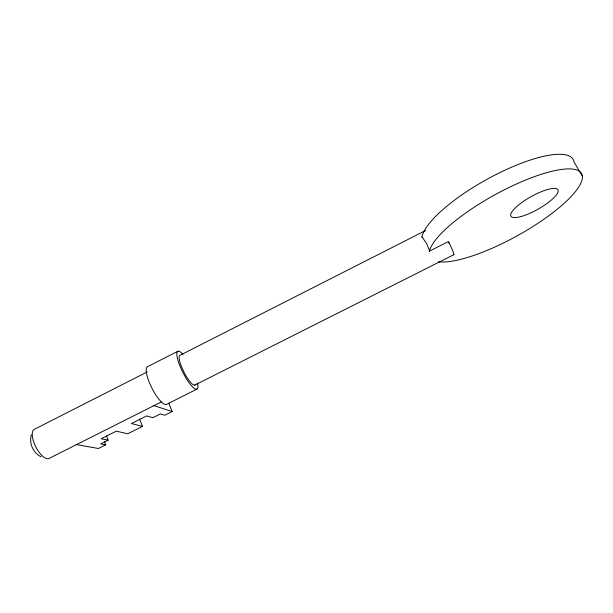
<?xml version="1.0" encoding="UTF-8"?>
<svg xmlns="http://www.w3.org/2000/svg" width="613" height="613" viewBox="0 0 613 613"><rect width="100%" height="100%" fill="white"/><g stroke="black" fill="none" stroke-linecap="round" stroke-linejoin="round"><path stroke-width="0.92" d="M31.34 434.855C28.834 443.322 33.186 453.068 41.178 456.831M178.023 351.188L147.764 366.589A21.118 5.732 63.1 0 0 151.649 387.585A21.118 5.732 63.1 0 0 166.544 404.396L196.903 389.132M147.227 371.953L34.596 429.184A16.329 6.636 63.1 0 0 35.562 446.448A16.329 6.636 63.1 0 0 49.002 458.463L161.119 402.028M425.545 230.526L180.053 355.272A16.635 3.923 63.2 0 0 184.682 373.455A16.635 3.923 63.2 0 0 195.547 384.121M194.873 385.041L453.881 254.671M106.493 435.943L108.118 440.165L100.708 443.881L105.72 444.831L104.44 441.498M105.72 444.831L98.409 448.501L75.981 444.509M139.503 418.894L142.492 426.395L127.742 433.789L116.301 431.169L101.199 438.762L108.118 440.165M168.751 403.193L172.161 411.522L164.728 415.246L160.399 413.928L152.882 417.698L146.683 415.905L131.466 423.552L142.492 426.395M153.196 405.385L172.161 411.522M422.119 237.009L426.594 243.614L429.713 251.008L448.494 241.522L448.908 243.223M582.35 176.13L574.021 162.054A86.188 24.558 -29.1 0 0 498.79 173.142A86.188 24.558 -29.1 0 0 421.813 237.346M448.946 242.434A17.187 1.157 63.2 0 1 453.375 254.326M197.532 383.094A21.202 5.004 63.2 0 1 190.75 384.903A21.202 5.004 63.2 0 1 177.555 358.896A21.202 5.004 63.2 0 1 182.912 354.276M429.284 251.552A86.625 23.348 -28.9 0 1 536.337 175.962A86.625 23.348 -28.9 0 1 562.359 204.911A86.625 23.348 -28.9 0 1 438.494 261.789M521.625 216.374A27.003 7.164 -29.3 0 0 558.213 191.195A27.003 7.164 -29.3 0 0 523.471 201.37A27.003 7.164 -29.3 0 0 521.625 216.374"/></g></svg>
